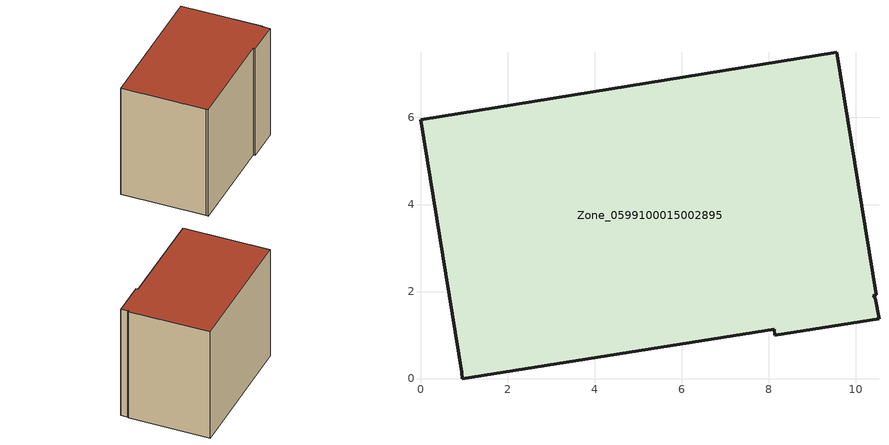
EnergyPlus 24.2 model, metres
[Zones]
Zone_0599100015002895
 floor ground (C_G): 10.54,1.37 8.15,1 8.12,1.14 0.96,0 0.95,0.15 0,5.95 9.57,7.5 10.48,1.92 10.4,1.91 10.45,1.85 z0.94
 wall outside (C_F): 0,5.95 0.95,0.15 0.96,0 8.12,1.14 8.15,1 10.54,1.37 10.45,1.85 10.4,1.91 10.48,1.92 9.57,7.5 0,5.95 z0.94:9.23
 roof outside (C_R): 0.96,0 8.12,1.14 8.15,1 10.54,1.37 10.45,1.85 10.4,1.91 10.48,1.92 9.57,7.5 0,5.95 0.95,0.15 z9.23
[BUILDING]
Pand.0599100015002895: North Axis=0; Terrain=City; Loads Convergence Tolerance Value=0.04; Temperature Convergence Tolerance Value=0.4; Solar Distribution=FullExterior; Maximum Number of Warmup Days=25; Minimum Number of Warmup Days=1
[Site:Location]
Rotterdam.The.Hague.AP_ZH_NLD Design_Conditions: Latitude=51.96; Longitude=4.45; Time Zone=1; Elevation=-4.5
[SITE:GROUNDTEMPERATURE:BUILDINGSURFACE]
18, 18, 18, 18, 18, 18, 18, 18, 18, 18, 18, 18
[MATERIAL] Thermal Absorptance=0.9; Solar Absorptance=0.7; Visible Absorptance=0.7
Name | Roughness | Thickness | Conductivity | Density | Specific Heat
G.TI.1975-1991 | MediumSmooth | 0.15 | 0.288461 | 540 | 1210
F.TI.1975-1991 | Rough | 0.3 | 0.230769 | 1920 | 840
R.TI.1975-1991 | MediumRough | 0.2 | 0.153846 | 1500 | 1000
[CONSTRUCTION]
C_G: G.TI.1975-1991
C_F: F.TI.1975-1991
C_R: R.TI.1975-1991
[ZONE]
Zone_0599100015002895: Type=1; Multiplier=1; Ceiling Height=Autocalculate; Volume=Autocalculate; Floor Area=autocalculate; Part of Total Floor Area=Yes
[ZONEINFILTRATION:DESIGNFLOWRATE]
Infil_Zone_0599100015002895: Zone or ZoneList or Space or SpaceList=Zone_0599100015002895; Schedule=AlwaysOn; Design Flow Rate Calculation Method=Flow/Area; Flow Rate per Floor Area=0.003; Constant Term Coefficient=1; Temperature Term Coefficient=0; Velocity Term Coefficient=0; Velocity Squared Term Coefficient=0
[HVACTEMPLATE:ZONE:IDEALLOADSAIRSYSTEM]
Zone_0599100015002895: Maximum Heating Supply Air Temperature=50; Minimum Cooling Supply Air Temperature=13; Maximum Heating Supply Air Humidity Ratio=0.0156; Minimum Cooling Supply Air Humidity Ratio=0.0077; Heating Limit=NoLimit; Cooling Limit=NoLimit; Dehumidification Control Type=ConstantSensibleHeatRatio; Cooling Sensible Heat Ratio=0.7; Dehumidification Setpoint=60; Humidification Control Type=None; Humidification Setpoint=30; Outdoor Air Method=None; Outdoor Air Flow Rate per Person=0.00944; Outdoor Air Flow Rate per Zone Floor Area=0; Outdoor Air Flow Rate per Zone=0; Demand Controlled Ventilation Type=None; Outdoor Air Economizer Type=NoEconomizer; Heat Recovery Type=None; Sensible Heat Recovery Effectiveness=0.7; Latent Heat Recovery Effectiveness=0.65
[ZONECONTROL:THERMOSTAT]
ThermostatControl_Zone_0599100015002895: Zone or ZoneList=Zone_0599100015002895; Control Type Schedule=DualSetpointControlType; Control 1=Thermostat_Zone_0599100015002895; Temperature Difference Between Cutout And Setpoint=0
[THERMOSTATSETPOINT:DUALSETPOINT]
Thermostat_Zone_0599100015002895: Heating Setpoint Temperature Schedule=HeatingSetpoint_Zone_0599100015002895; Cooling Setpoint Temperature Schedule=CoolingSetpoint_Zone_0599100015002895
[SCHEDULE:COMPACT]
HeatingSetpoint_Zone_0599100015002895: Through: 12/31, For: AllDays, Until: 24:00, 21
CoolingSetpoint_Zone_0599100015002895: Through: 12/31, For: AllDays, Until: 24:00, 24
DualSetpointControlType: Through: 12/31, For: AllDays, Until: 24:00, 4
AlwaysOn: Through: 12/31, For: AllDays, Until: 24:00, 1
